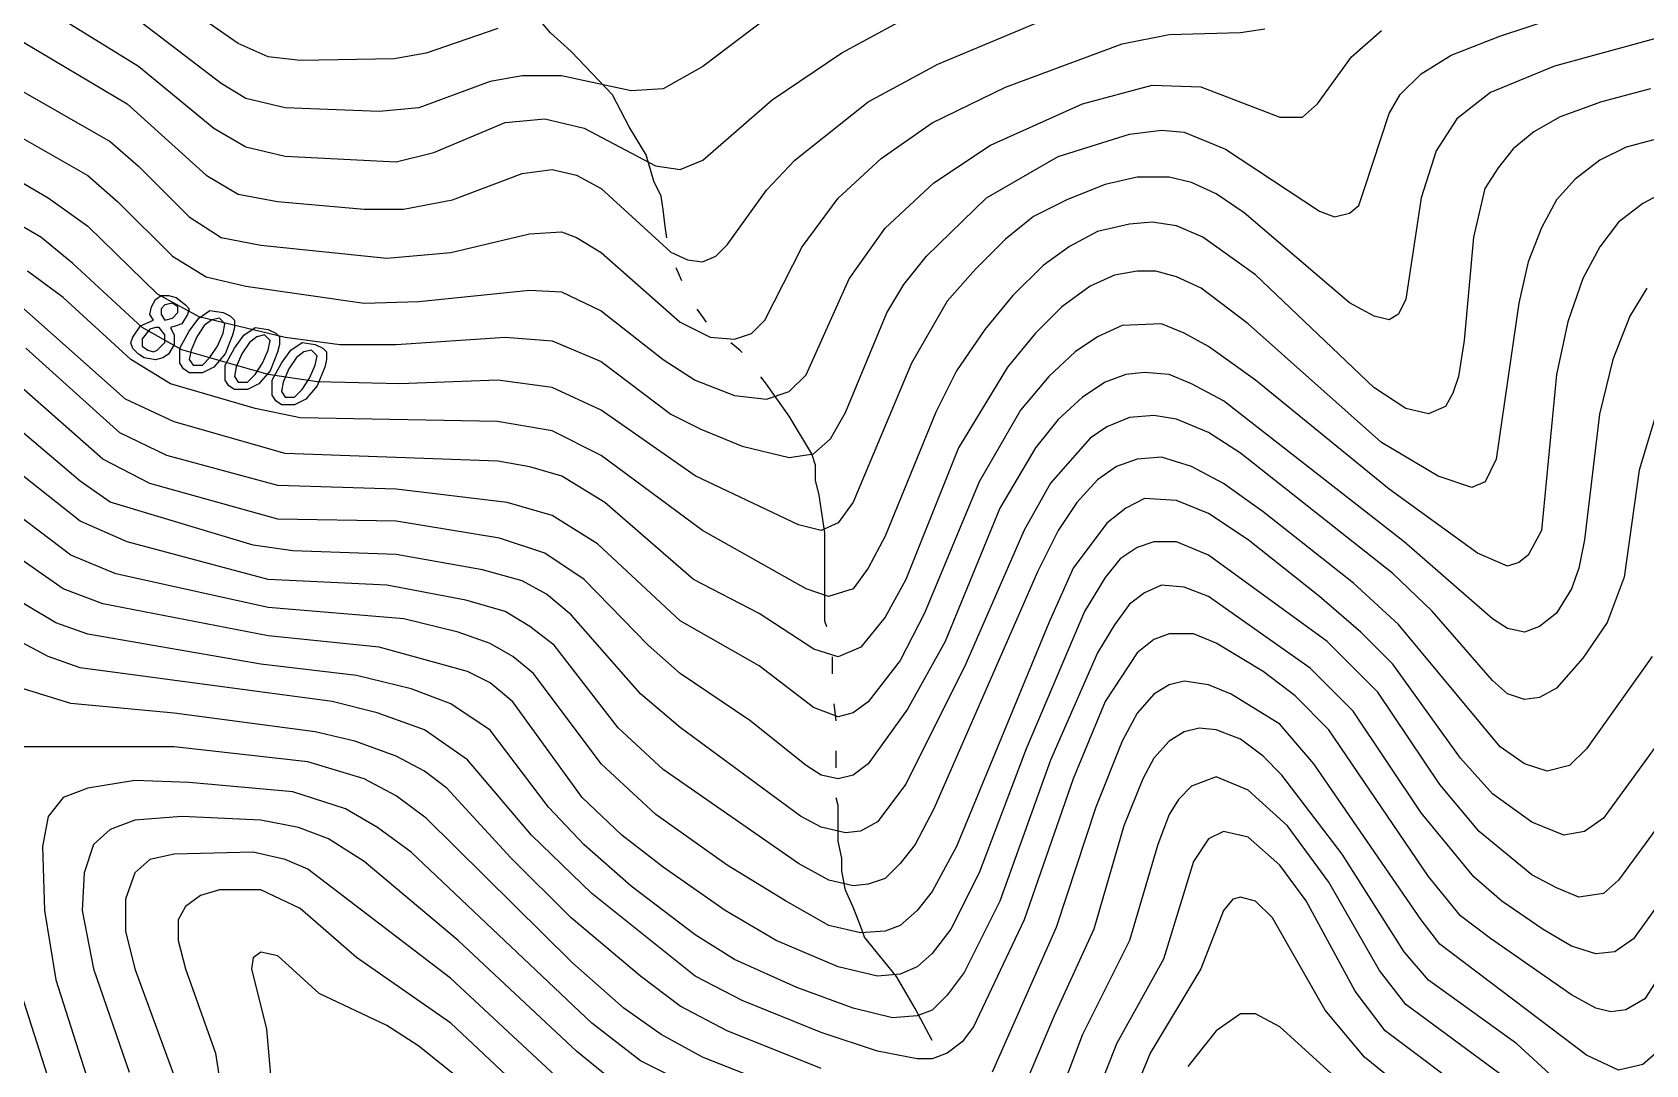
# Model space of a CAD drawing. Extents: x -4.4 to 64.9, y -5.9 to 77.3.
# Drawn here: x 4.527 to 9.05, y 12.622 to 15.517 of the extents above; entities that cross this region are included whole.
import ezdxf

# ---------------------------------------------------------------- set-up
doc = ezdxf.new("R2010")
doc.units = 0
for name, color, linetype in [('7600-7800', 7, 'CONTINUOUS'), ('7800-8000', 7, 'CONTINUOUS'), ('8000-8200', 7, 'CONTINUOUS'), ('8200-8400', 7, 'CONTINUOUS'), ('8400-8600', 7, 'CONTINUOUS'), ('8600-8800', 7, 'CONTINUOUS'), ('Elevations', 7, 'CONTINUOUS'), ('topo', 7, 'CONTINUOUS'), ('water', 7, 'CONTINUOUS')]:
    doc.layers.add(name, color=color, linetype=linetype)

msp = doc.modelspace()

# ---------------------------------------------------------------- linework, layer by layer
at = {"layer": '7600-7800', "color": 2}
for points in [[(5.831515, 15.527229), (5.631165, 15.458689), (5.541534, 15.442867), (5.277914, 15.437602), (5.188273, 15.448159), (5.103914, 15.485068), (4.634675, 15.811958)], [(6.691104, 15.637272), (6.406383, 15.421113), (6.295663, 15.357843), (6.206033, 15.352551), (6.010953, 15.394731), (5.900182, 15.394731), (5.810552, 15.378909), (5.610204, 15.305088), (5.499484, 15.294557), (5.235853, 15.305088), (5.125133, 15.331467), (5.056593, 15.373647), (4.835152, 15.542355)]]:
    msp.add_lwpolyline(points, dxfattribs=at)
at = {"layer": '7800-8000', "color": 2}
for points in [[(4.48173, 15.500901), (4.79284, 15.316362), (5.014289, 15.116011), (5.103919, 15.06329), (5.214639, 15.042203), (5.457169, 15.021116), (5.56789, 15.021116), (5.704978, 15.047495), (5.900058, 15.121306), (5.984418, 15.131862), (6.052958, 15.11604), (6.121498, 15.079128), (6.316578, 14.89987), (6.364079, 14.878783), (6.406259, 14.873518), (6.443168, 14.88934), (6.474799, 14.920982), (6.585519, 15.073882), (6.664609, 15.158241), (6.870237, 15.32168), (7.065309, 15.427129), (7.75601, 15.717121)], [(4.392113, 15.157654), (4.571424, 15.052204), (4.682144, 14.973126), (4.877224, 14.783314), (4.993222, 14.720044), (5.235753, 14.662044), (5.388653, 14.640957), (5.546823, 14.640957), (5.852631, 14.662044), (5.984442, 14.651514), (6.121522, 14.593515), (6.316602, 14.445885), (6.401012, 14.403705), (6.517003, 14.356255), (6.648813, 14.324624), (6.717353, 14.335154), (6.764804, 14.377334), (6.806984, 14.451145), (6.922982, 14.730585), (6.970433, 14.809674), (7.033702, 14.888766), (7.202414, 15.052204), (7.402772, 15.168206), (7.603123, 15.231475), (7.692764, 15.242006), (7.756023, 15.236741), (7.872021, 15.18929), (8.135642, 15.0153), (8.177872, 14.999478), (8.220052, 15.010035), (8.246351, 15.031122), (8.262226, 15.078573), (8.330767, 15.289472), (8.362398, 15.342193), (8.420397, 15.400192), (8.504757, 15.45291), (8.641837, 15.505642), (9.021456, 15.632182)], [(4.413237, 15.268559), (4.682128, 15.115659), (4.766488, 15.041838), (4.919388, 14.888938), (5.014296, 14.830939), (5.125017, 14.804586), (5.457177, 14.757136), (5.610077, 14.762401), (5.921156, 14.794032), (6.010786, 14.788767), (6.121506, 14.736046), (6.295496, 14.598957), (6.385177, 14.540966), (6.495897, 14.498786), (6.585527, 14.488229), (6.648797, 14.509316), (6.696247, 14.556767), (6.817517, 14.825655), (6.917688, 14.968014), (7.054776, 15.094556), (7.212947, 15.200006), (7.471297, 15.315994), (7.666387, 15.368715), (7.803468, 15.36345), (8.024908, 15.27909), (8.088218, 15.27909), (8.130358, 15.315999), (8.225306, 15.447812), (8.309655, 15.52162)], [(4.460735, 15.37367), (4.745445, 15.210221), (4.824535, 15.141681), (4.966886, 14.99933), (5.056513, 14.941331), (5.167244, 14.920243), (5.520495, 14.883334), (5.699755, 14.899156), (5.921196, 14.951877), (6.010834, 14.957142), (6.053014, 14.94132), (6.121554, 14.89914), (6.343045, 14.70405), (6.427394, 14.66187), (6.495934, 14.656605), (6.543395, 14.672427), (6.580304, 14.709336), (6.685743, 14.914957), (6.785925, 15.052035), (6.907194, 15.162755), (7.049546, 15.262937), (7.255174, 15.363116), (7.582065, 15.484385), (7.713875, 15.510738), (7.914225, 15.516003), (7.982773, 15.526533)]]:
    msp.add_lwpolyline(points, dxfattribs=at)
at = {"layer": '8000-8200', "color": 2}
for points in [[(9.063617, 15.358669), (8.926537, 15.321756), (8.810546, 15.279577), (8.736727, 15.237397), (8.678736, 15.189946), (8.636556, 15.137228), (8.599647, 15.079229), (8.568016, 14.942148), (8.541637, 14.652157), (8.525815, 14.551988), (8.509993, 14.504527), (8.488905, 14.467629), (8.441444, 14.446541), (8.378185, 14.462363), (8.288544, 14.520363), (7.956384, 14.836714), (7.808704, 14.942164), (7.734896, 14.973792), (7.666355, 14.984349), (7.603086, 14.979084), (7.513455, 14.957997), (7.434374, 14.915827), (7.360555, 14.863096), (7.276196, 14.778736), (7.197104, 14.683838), (7.118014, 14.567847), (7.060026, 14.451846), (6.917664, 14.103866), (6.870214, 14.014236), (6.828034, 13.956237), (6.759496, 13.935149), (6.696226, 13.956237), (6.406235, 14.119688), (6.121525, 14.330577), (5.984405, 14.399128), (5.831497, 14.42548), (5.277896, 14.436011), (5.151356, 14.46239), (4.914096, 14.53093), (4.803376, 14.599468), (4.613564, 14.773458), (4.513385, 14.847269)], [(9.174607, 15.242254), (8.995347, 15.194804), (8.921526, 15.157895), (8.852985, 15.105174), (8.800267, 15.047175), (8.758077, 14.968093), (8.721178, 14.873185), (8.694825, 14.757186), (8.631555, 14.319576), (8.599914, 14.256306), (8.563015, 14.240484), (8.468104, 14.272115), (8.309933, 14.367013), (7.935595, 14.699184), (7.803735, 14.799363), (7.735184, 14.830994), (7.677195, 14.846816), (7.624464, 14.846816), (7.561205, 14.836259), (7.492664, 14.804628), (7.413575, 14.746629), (7.339754, 14.672818), (7.260665, 14.57791), (7.123584, 14.351199), (6.975954, 13.982129), (6.917966, 13.876679), (6.849415, 13.792319), (6.786145, 13.765967), (6.717605, 13.787054), (6.564705, 13.887225), (6.380174, 13.982134), (6.132365, 14.198304), (6.011104, 14.272115), (5.921426, 14.298467), (5.831796, 14.314289), (5.236004, 14.335377), (4.924933, 14.425007), (4.787845, 14.488277), (4.503135, 14.741356)], [(9.132234, 15.084393), (9.042604, 15.036935), (8.974067, 14.984214), (8.921346, 14.915666), (8.873885, 14.826044), (8.831705, 14.704775), (8.800077, 14.557145), (8.757897, 14.119535), (8.720985, 14.050984), (8.694632, 14.029897), (8.663004, 14.019366), (8.578644, 14.056276), (8.330833, 14.235536), (7.956492, 14.541336), (7.824635, 14.636245), (7.756094, 14.673146), (7.692824, 14.699499), (7.582104, 14.694234), (7.513564, 14.662603), (7.450294, 14.620423), (7.376473, 14.551882), (7.297394, 14.456974), (7.181393, 14.256623), (7.028493, 13.887553), (6.959952, 13.755743), (6.870322, 13.639742), (6.828142, 13.608114), (6.785962, 13.597557), (6.717425, 13.623909), (6.564525, 13.739911), (6.343074, 13.86645), (6.111092, 14.08262), (5.984502, 14.161709), (5.857963, 14.198611), (5.546892, 14.23552), (5.214734, 14.246051), (4.903653, 14.33041), (4.771843, 14.393683), (4.508223, 14.630943)], [(9.053119, 14.799718), (9.005658, 14.720628), (8.958218, 14.599367), (8.921309, 14.446467), (8.879129, 14.093206), (8.863307, 14.014127), (8.842219, 13.956128), (8.800039, 13.887588), (8.752589, 13.850678), (8.710409, 13.834856), (8.662959, 13.845413), (8.620779, 13.871766), (8.37297, 14.087936), (7.866769, 14.483363), (7.777139, 14.530824), (7.713869, 14.557177), (7.645329, 14.562442), (7.592608, 14.557177), (7.534609, 14.53609), (7.471339, 14.49391), (7.402799, 14.43064), (7.339529, 14.351548), (7.23935, 14.182828), (7.08645, 13.808488), (6.981, 13.618679), (6.87028, 13.465778), (6.8281, 13.43415), (6.78592, 13.423593), (6.73847, 13.43415), (6.69629, 13.460503), (6.538119, 13.587045), (6.343029, 13.718855), (6.253398, 13.797944), (6.074138, 13.982473), (5.96337, 14.056294), (5.836831, 14.098474), (5.54685, 14.145924), (5.214689, 14.15119), (4.85616, 14.251369), (4.72435, 14.319909), (4.502899, 14.514989)]]:
    msp.add_lwpolyline(points, dxfattribs=at)
at = {"layer": '8200-8400', "color": 2}
for points in [[(9.068986, 13.766393), (8.884457, 13.508043), (8.837007, 13.460593), (8.773727, 13.444771), (8.710467, 13.465858), (8.641927, 13.513319), (8.357206, 13.856018), (8.230667, 13.972016), (7.977587, 14.172367), (7.866828, 14.251456), (7.777197, 14.298906), (7.692838, 14.325259), (7.624297, 14.319994), (7.566295, 14.298906), (7.513577, 14.261997), (7.455578, 14.198727), (7.402857, 14.119649), (7.344858, 14.003647), (7.054866, 13.339318), (7.002145, 13.239147), (6.959966, 13.186418), (6.917786, 13.144238), (6.870327, 13.128416), (6.828148, 13.123151), (6.759607, 13.138973), (6.675255, 13.186423), (6.295637, 13.450044), (6.169097, 13.566042), (5.989786, 13.798032), (5.921246, 13.850753), (5.852706, 13.892932), (5.741988, 13.924563), (5.520537, 13.966743), (5.188376, 13.982565), (4.792946, 14.088015), (4.661125, 14.146014), (4.481868, 14.288365)], [(9.169176, 13.639819), (8.931916, 13.312929), (8.879184, 13.276019), (8.821185, 13.265489), (8.731555, 13.30239), (8.620835, 13.38148), (8.531204, 13.481659), (8.341395, 13.745279), (8.251765, 13.834909), (8.135774, 13.935088), (7.935423, 14.093259), (7.824656, 14.16708), (7.735015, 14.20399), (7.645395, 14.209255), (7.592664, 14.182903), (7.539935, 14.140723), (7.445034, 14.014183), (7.376494, 13.861283), (7.118144, 13.233853), (7.049604, 13.107321), (7.007424, 13.054592), (6.959966, 13.012412), (6.917794, 12.99659), (6.849245, 12.991325), (6.759615, 13.012412), (6.638354, 13.080953), (6.474905, 13.181132), (6.274555, 13.323491), (6.121654, 13.465842), (5.931795, 13.718921), (5.873803, 13.766372), (5.810534, 13.803281), (5.720903, 13.834912), (5.568006, 13.871821), (5.188384, 13.903452), (4.761315, 13.998361), (4.634776, 14.051082), (4.460786, 14.182892)], [(9.438016, 13.771594), (8.974037, 13.138904), (8.931868, 13.101995), (8.863317, 13.091465), (8.800058, 13.117817), (8.731507, 13.154716), (8.583878, 13.275988), (8.473157, 13.407798), (8.299167, 13.666147), (8.156816, 13.808507), (7.824608, 14.051037), (7.734967, 14.087946), (7.671708, 14.087946), (7.624247, 14.072124), (7.576797, 14.040493), (7.534617, 13.987764), (7.476617, 13.892864), (7.313176, 13.507974), (7.181366, 13.159994), (7.102277, 13.001813), (7.049556, 12.933273), (7.007376, 12.896363), (6.959918, 12.875276), (6.896656, 12.870011), (6.785928, 12.896363), (6.611938, 12.970174), (6.469587, 13.054534), (6.295597, 13.175803), (6.179598, 13.265433), (6.068878, 13.370883), (5.873756, 13.639774), (5.810486, 13.692503), (5.747216, 13.724134), (5.499407, 13.792674), (5.188337, 13.824313), (4.724358, 13.913943), (4.613638, 13.956123), (4.439648, 14.077392)], [(9.285132, 13.349372), (9.016233, 12.975024), (8.963512, 12.938112), (8.910783, 12.932847), (8.842243, 12.953934), (8.763154, 13.001384), (8.647163, 13.080474), (8.568082, 13.149014), (8.420452, 13.328275), (8.230643, 13.612993), (8.109374, 13.734254), (7.824613, 13.934604), (7.756073, 13.960983), (7.692814, 13.966248), (7.645353, 13.945161), (7.603173, 13.91353), (7.560993, 13.855531), (7.513543, 13.776442), (7.381733, 13.475912), (7.239374, 13.080482), (7.139202, 12.880131), (7.091744, 12.816861), (7.049564, 12.774682), (7.007382, 12.758859), (6.938844, 12.753594), (6.828124, 12.779947), (6.669953, 12.837946), (6.495963, 12.917035), (6.385243, 12.985576), (6.205972, 13.122656), (6.074162, 13.238655), (5.973943, 13.344105), (5.810502, 13.560277), (5.699774, 13.634085), (5.589054, 13.676265), (5.436153, 13.713177), (5.167263, 13.744805), (4.682194, 13.829165), (4.592564, 13.860807), (4.371124, 13.992606)]]:
    msp.add_lwpolyline(points, dxfattribs=at)
at = {"layer": '8400-8600', "color": 2}
for points in [[(6.738493, 12.611563), (6.474863, 12.717013), (6.343053, 12.785553), (6.232332, 12.869913), (6.037213, 13.033362), (5.868493, 13.202071), (5.689222, 13.397161), (5.625952, 13.444612), (5.546871, 13.486792), (5.430872, 13.528961), (5.320152, 13.55534), (4.924722, 13.608061), (4.634733, 13.63444), (4.413293, 13.70298)], [(9.084773, 12.659019), (9.042591, 12.62211), (8.974053, 12.606287), (8.884423, 12.648467), (8.473173, 12.959549), (8.420442, 13.028086), (8.119912, 13.465696), (8.025011, 13.576417), (7.887933, 13.660776), (7.824613, 13.687155), (7.756073, 13.697686), (7.713893, 13.687155), (7.671713, 13.660776), (7.624263, 13.608058), (7.582083, 13.528966), (7.508262, 13.344438), (7.397541, 13.006996), (7.218281, 12.601017)], [(8.884367, 12.500851), (8.689277, 12.680109), (8.441479, 12.859369), (8.372938, 12.938459), (8.198948, 13.21263), (8.030229, 13.434071), (7.977498, 13.486789), (7.914188, 13.53425), (7.845648, 13.560603), (7.798197, 13.565868), (7.756017, 13.555311), (7.713838, 13.528958), (7.671658, 13.481511), (7.640019, 13.423509), (7.587298, 13.291699), (7.502938, 13.00171), (7.392218, 12.75918), (7.276217, 12.485018)], [(6.738443, 12.511384), (6.406272, 12.643194), (6.290284, 12.706464), (6.184834, 12.780275), (6.042473, 12.906814), (5.631183, 13.312794), (5.546823, 13.376064), (5.457193, 13.423514), (5.299012, 13.470975), (4.924674, 13.513144), (4.502873, 13.513144)], [(6.358856, 12.569611), (6.232316, 12.632883), (6.095225, 12.738333), (5.589027, 13.218123), (5.494126, 13.286671), (5.404496, 13.339392), (5.256866, 13.386843), (4.966886, 13.413195), (4.813975, 13.41846), (4.682165, 13.397373), (4.613625, 13.370994), (4.571445, 13.318273), (4.555623, 13.233914), (4.560888, 13.054642), (4.592527, 12.859563), (4.719069, 12.464132)], [(8.641858, 12.595942), (8.378238, 12.791033), (8.304427, 12.885934), (8.162068, 13.133742), (8.046078, 13.291913), (7.935357, 13.392092), (7.845677, 13.428993), (7.777139, 13.402641), (7.740227, 13.365732), (7.713875, 13.323552), (7.682236, 13.2392), (7.603157, 12.970301), (7.471336, 12.70667), (7.386985, 12.48523)], [(6.163811, 12.569479), (6.05308, 12.659119), (5.720872, 12.97019), (5.457251, 13.19163), (5.35708, 13.2549), (5.27272, 13.286539), (5.167271, 13.307626), (4.94583, 13.318157), (4.814012, 13.307626), (4.745472, 13.281247), (4.698022, 13.239076), (4.671669, 13.159986), (4.666404, 13.054537), (4.698035, 12.891088), (4.798214, 12.601107)], [(8.578631, 12.522026), (8.320281, 12.717106), (8.235921, 12.827826), (8.098841, 13.080905), (8.025022, 13.181074), (7.9354, 13.260165), (7.866812, 13.275988), (7.824632, 13.2549), (7.782452, 13.19163), (7.69809, 12.917459), (7.566279, 12.680199), (7.471371, 12.437671)], [(4.481791, 12.864635), (4.581973, 12.548286), (4.60306, 12.437565), (4.618882, 12.121224), (4.666343, 11.852326), (4.661051, 11.773234), (4.639964, 11.720515), (4.587233, 11.673065), (4.260342, 11.493794)]]:
    msp.add_lwpolyline(points, dxfattribs=at)
at = {"layer": '8600-8800', "color": 2}
for points in [[(5.96336, 12.490387), (5.699739, 12.738188), (5.436111, 12.922729), (5.277941, 13.059807), (5.16722, 13.112539), (5.051222, 13.112539), (4.998501, 13.096716), (4.956321, 13.065086), (4.935234, 13.028176), (4.935234, 12.970174), (4.956321, 12.891085), (5.040681, 12.653825), (5.088131, 12.342755)], [(5.72088, 12.584584), (5.610159, 12.674214), (5.520529, 12.732213), (5.33072, 12.821844), (5.214718, 12.927293), (5.167268, 12.937824), (5.146181, 12.922002), (5.140915, 12.890363), (5.183095, 12.721643), (5.214726, 12.357852)], [(8.37296, 12.411295), (8.024972, 12.727644), (7.956431, 12.764545), (7.914209, 12.764545), (7.845672, 12.717095), (7.76658, 12.616924)]]:
    msp.add_lwpolyline(points, dxfattribs=at)
at = {"layer": 'Elevations', "color": 1}
for points in [[(4.929947, 14.773377), (4.9563, 14.75221), (4.966856, 14.741627), (4.961591, 14.725752), (4.945769, 14.699294), (4.929947, 14.694002), (4.914125, 14.68871), (4.924655, 14.667544), (4.924655, 14.641085), (4.908833, 14.614627), (4.893038, 14.604044), (4.87195, 14.598752), (4.840308, 14.604044), (4.824486, 14.614627), (4.808664, 14.630502), (4.803399, 14.646377), (4.808664, 14.662252), (4.829752, 14.693896), (4.866651, 14.709771), (4.85612, 14.725646), (4.861385, 14.746813), (4.871916, 14.767979), (4.887738, 14.778563), (4.908825, 14.778563)], [(4.887767, 14.725937), (4.898297, 14.710062), (4.919385, 14.715354), (4.935207, 14.731229), (4.935207, 14.747104), (4.919385, 14.757687), (4.898297, 14.752395), (4.887767, 14.741812)], [(5.082847, 14.720672), (5.093404, 14.710089), (5.093404, 14.688922), (5.088139, 14.667755), (5.067051, 14.615024), (5.035409, 14.578114), (5.003781, 14.562239), (4.966872, 14.562239), (4.95105, 14.572823), (4.94052, 14.588698), (4.94052, 14.609864), (4.94052, 14.631031), (4.966872, 14.678471), (4.993225, 14.71538), (5.024867, 14.736547), (5.061765, 14.731255)], [(4.966859, 14.599387), (4.977389, 14.583512), (5.003742, 14.583512), (5.024829, 14.604679), (5.045916, 14.636323), (5.061738, 14.673232), (5.067004, 14.69969), (5.051182, 14.715565), (5.030094, 14.710274), (5.009007, 14.694399), (4.98792, 14.662755), (4.972098, 14.625845)], [(4.850858, 14.625766), (4.86668, 14.620474), (4.877237, 14.625766), (4.887767, 14.636349), (4.898298, 14.646933), (4.898298, 14.668099), (4.882476, 14.689266), (4.871919, 14.689266), (4.856097, 14.683974), (4.835009, 14.657516), (4.835009, 14.636349)], [(5.209387, 14.673206), (5.219917, 14.662622), (5.219917, 14.641456), (5.214652, 14.620289), (5.193565, 14.567558), (5.161934, 14.530648), (5.130295, 14.514773), (5.093396, 14.514773), (5.077574, 14.525356), (5.067017, 14.541231), (5.067017, 14.562398), (5.067017, 14.583565), (5.093396, 14.631031), (5.119749, 14.66794), (5.15138, 14.689107), (5.188289, 14.683815)], [(5.093399, 14.551947), (5.103929, 14.536072), (5.130282, 14.536072), (5.151369, 14.557239), (5.172457, 14.588883), (5.188279, 14.625766), (5.193544, 14.652224), (5.177722, 14.668099), (5.156634, 14.662808), (5.135547, 14.646933), (5.11446, 14.615315), (5.098638, 14.578405)], [(5.341197, 14.631031), (5.351754, 14.620448), (5.351754, 14.599281), (5.346489, 14.578114), (5.325401, 14.525383), (5.293759, 14.488474), (5.262131, 14.472599), (5.225221, 14.472599), (5.209399, 14.483182), (5.198869, 14.499057), (5.198869, 14.520224), (5.198869, 14.54139), (5.225221, 14.588856), (5.251574, 14.625766), (5.283215, 14.646933), (5.320114, 14.641641)], [(5.225209, 14.509773), (5.235739, 14.493898), (5.262092, 14.493898), (5.283179, 14.515064), (5.304266, 14.546682), (5.320088, 14.583591), (5.325354, 14.61005), (5.309558, 14.625925), (5.288444, 14.620633), (5.267357, 14.604758), (5.24627, 14.57314), (5.230448, 14.536231)]]:
    msp.add_lwpolyline(points, close=True, dxfattribs=at)
at = {"layer": 'topo', "color": 2}
for points in [[(4.592535, 15.564588), (4.824524, 15.42224), (5.035423, 15.248239), (5.125054, 15.195518), (5.235774, 15.169166), (5.546845, 15.153344), (5.652294, 15.179696), (5.852653, 15.264067), (5.963373, 15.274597), (6.074093, 15.248218), (6.274494, 15.142776), (6.343034, 15.13222), (6.406304, 15.158599), (6.601384, 15.327307), (6.796464, 15.459118), (7.270983, 15.717467)], [(9.105882, 15.506499), (8.794803, 15.422137), (8.615543, 15.348329), (8.520642, 15.274518), (8.462643, 15.184877), (8.420463, 15.053067), (8.378283, 14.768359), (8.357196, 14.726179), (8.330843, 14.710357), (8.288663, 14.720914), (8.220123, 14.757813), (7.924864, 15.010892), (7.845732, 15.063613), (7.777195, 15.095255), (7.713922, 15.111077), (7.624284, 15.111077), (7.534654, 15.089989), (7.429215, 15.04781), (7.334303, 15.000359), (7.255214, 14.937089), (7.170862, 14.85273), (7.091773, 14.763099), (6.991594, 14.589099), (6.828142, 14.198939), (6.785962, 14.140948), (6.738515, 14.11986), (6.675242, 14.135682), (6.385264, 14.27276), (6.121644, 14.457291), (5.984513, 14.520561), (5.831613, 14.541648), (5.557444, 14.531118), (5.325454, 14.536383), (5.188374, 14.55747), (4.945843, 14.626011), (4.835113, 14.689281), (4.640033, 14.868541), (4.550403, 14.942363), (4.260424, 15.111071)], [(9.084771, 14.463284), (9.032039, 14.289294), (8.98986, 13.988764), (8.94242, 13.862225), (8.873869, 13.762054), (8.800061, 13.677683), (8.75261, 13.651331), (8.71043, 13.646066), (8.662969, 13.661888), (8.62079, 13.698797), (8.452081, 13.893877), (8.34135, 13.999327), (7.914238, 14.336768), (7.824611, 14.394757), (7.73498, 14.431666), (7.671711, 14.442197), (7.60317, 14.436932), (7.539901, 14.410579), (7.49245, 14.37894), (7.381719, 14.252401), (7.307909, 14.120598), (7.14447, 13.74625), (6.97574, 13.408808), (6.896659, 13.303359), (6.849208, 13.277006), (6.807028, 13.271741), (6.738491, 13.287563), (6.680489, 13.319194), (6.34305, 13.567003), (6.23233, 13.661904), (6.037199, 13.883352), (5.968659, 13.941343), (5.900119, 13.978253), (5.789399, 14.009884), (5.546868, 14.052063), (5.25688, 14.06262), (5.14616, 14.078442), (4.745451, 14.199704), (4.661088, 14.257703), (4.48183, 14.410603)], [(9.221828, 13.075886), (9.047838, 12.806985), (8.995117, 12.775356), (8.952937, 12.770091), (8.910757, 12.780621), (8.842217, 12.817533), (8.615498, 12.975712), (8.531136, 13.038974), (8.441505, 13.149702), (8.162066, 13.560952), (8.067167, 13.655853), (7.977527, 13.724403), (7.845677, 13.803482), (7.782407, 13.829861), (7.713867, 13.829861), (7.671687, 13.814039), (7.624236, 13.777127), (7.534596, 13.640049), (7.444976, 13.423879), (7.307887, 13.028438), (7.165526, 12.727908), (7.133897, 12.685729), (7.091718, 12.654098), (7.049538, 12.638276), (7.007355, 12.638276), (6.896638, 12.659363), (6.738467, 12.712084), (6.517016, 12.801722), (6.385206, 12.870262), (6.095228, 13.102254), (5.926455, 13.265693), (5.747198, 13.476592), (5.625926, 13.560952), (5.494116, 13.608402), (5.367576, 13.640044), (4.661075, 13.734942), (4.571437, 13.766573), (4.371086, 13.872022)], [(6.021372, 12.564182), (5.699713, 12.864711), (5.299001, 13.170511), (5.235732, 13.196864), (5.146101, 13.217951), (4.924661, 13.212686), (4.856123, 13.196864), (4.813943, 13.159955), (4.787591, 13.086136), (4.787591, 12.996506), (4.813943, 12.891056), (4.929931, 12.574704)], [(8.488911, 12.458721), (8.262202, 12.64325), (8.151482, 12.77506), (8.003853, 13.03341), (7.956402, 13.08086), (7.914172, 13.091417), (7.893138, 13.086152), (7.866732, 13.05451), (7.803463, 12.891072), (7.661111, 12.653812), (7.539842, 12.35855)]]:
    msp.add_lwpolyline(points, dxfattribs=at)
at = {"layer": 'water', "color": 4}
for points in [[(6.306074, 14.940911), (6.300809, 14.972555), (6.295543, 15.019995), (6.290278, 15.056904), (6.269191, 15.099105), (6.248104, 15.172924), (6.200654, 15.251982), (6.153203, 15.341623), (6.058292, 15.441794), (6.037205, 15.46296), (5.979204, 15.515692), (5.952852, 15.547336), (5.93703, 15.568503)], [(6.348254, 14.819653), (6.332458, 14.856562)], [(6.416805, 14.703659), (6.406248, 14.719534), (6.390426, 14.740701)], [(6.516984, 14.61931), (6.511719, 14.624602), (6.48534, 14.645768)], [(6.754244, 13.849531), (6.748979, 13.865406), (6.748979, 13.939225), (6.748979, 13.99193), (6.748979, 14.113215), (6.733157, 14.218651), (6.722626, 14.260826), (6.722626, 14.303027), (6.712069, 14.334645), (6.648799, 14.440108), (6.585529, 14.529722), (6.569707, 14.550889)], [(6.770064, 13.717716), (6.770064, 13.765156)], [(6.780594, 13.5859), (6.775329, 13.63334)], [(6.780594, 13.454085), (6.780594, 13.501525)], [(7.049503, 12.689571), (7.002045, 12.779212), (6.949324, 12.868853), (6.859694, 12.979555), (6.849137, 13.011199), (6.82805, 13.06393), (6.806963, 13.11137), (6.796432, 13.164102), (6.796432, 13.201011), (6.785875, 13.248451), (6.785875, 13.301182), (6.785875, 13.348622), (6.78061, 13.369789)]]:
    msp.add_lwpolyline(points, dxfattribs=at)

doc.saveas('drawing.dxf')
